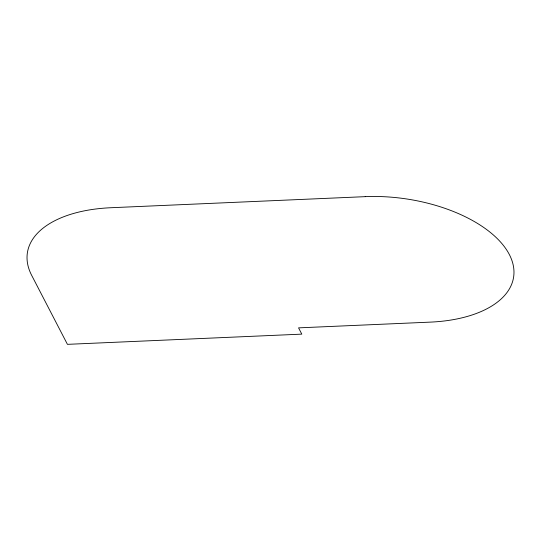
<?xml version="1.0" encoding="UTF-8"?>
<svg xmlns="http://www.w3.org/2000/svg" width="541" height="541" viewBox="0 0 541 541"><rect width="100%" height="100%" fill="white"/><g stroke="black" fill="none" stroke-linecap="round" stroke-linejoin="round"><path stroke-width="0.81" d="M365.216 196.654L110.756 207.737A117.228 61.079 8.7 0 0 31.662 275.335L67.429 344.346L301.797 334.135L298.551 327.86L430.244 322.125A117.228 61.079 8.7 0 0 509.338 254.527A117.228 61.079 8.7 0 0 365.216 196.654"/></g></svg>
